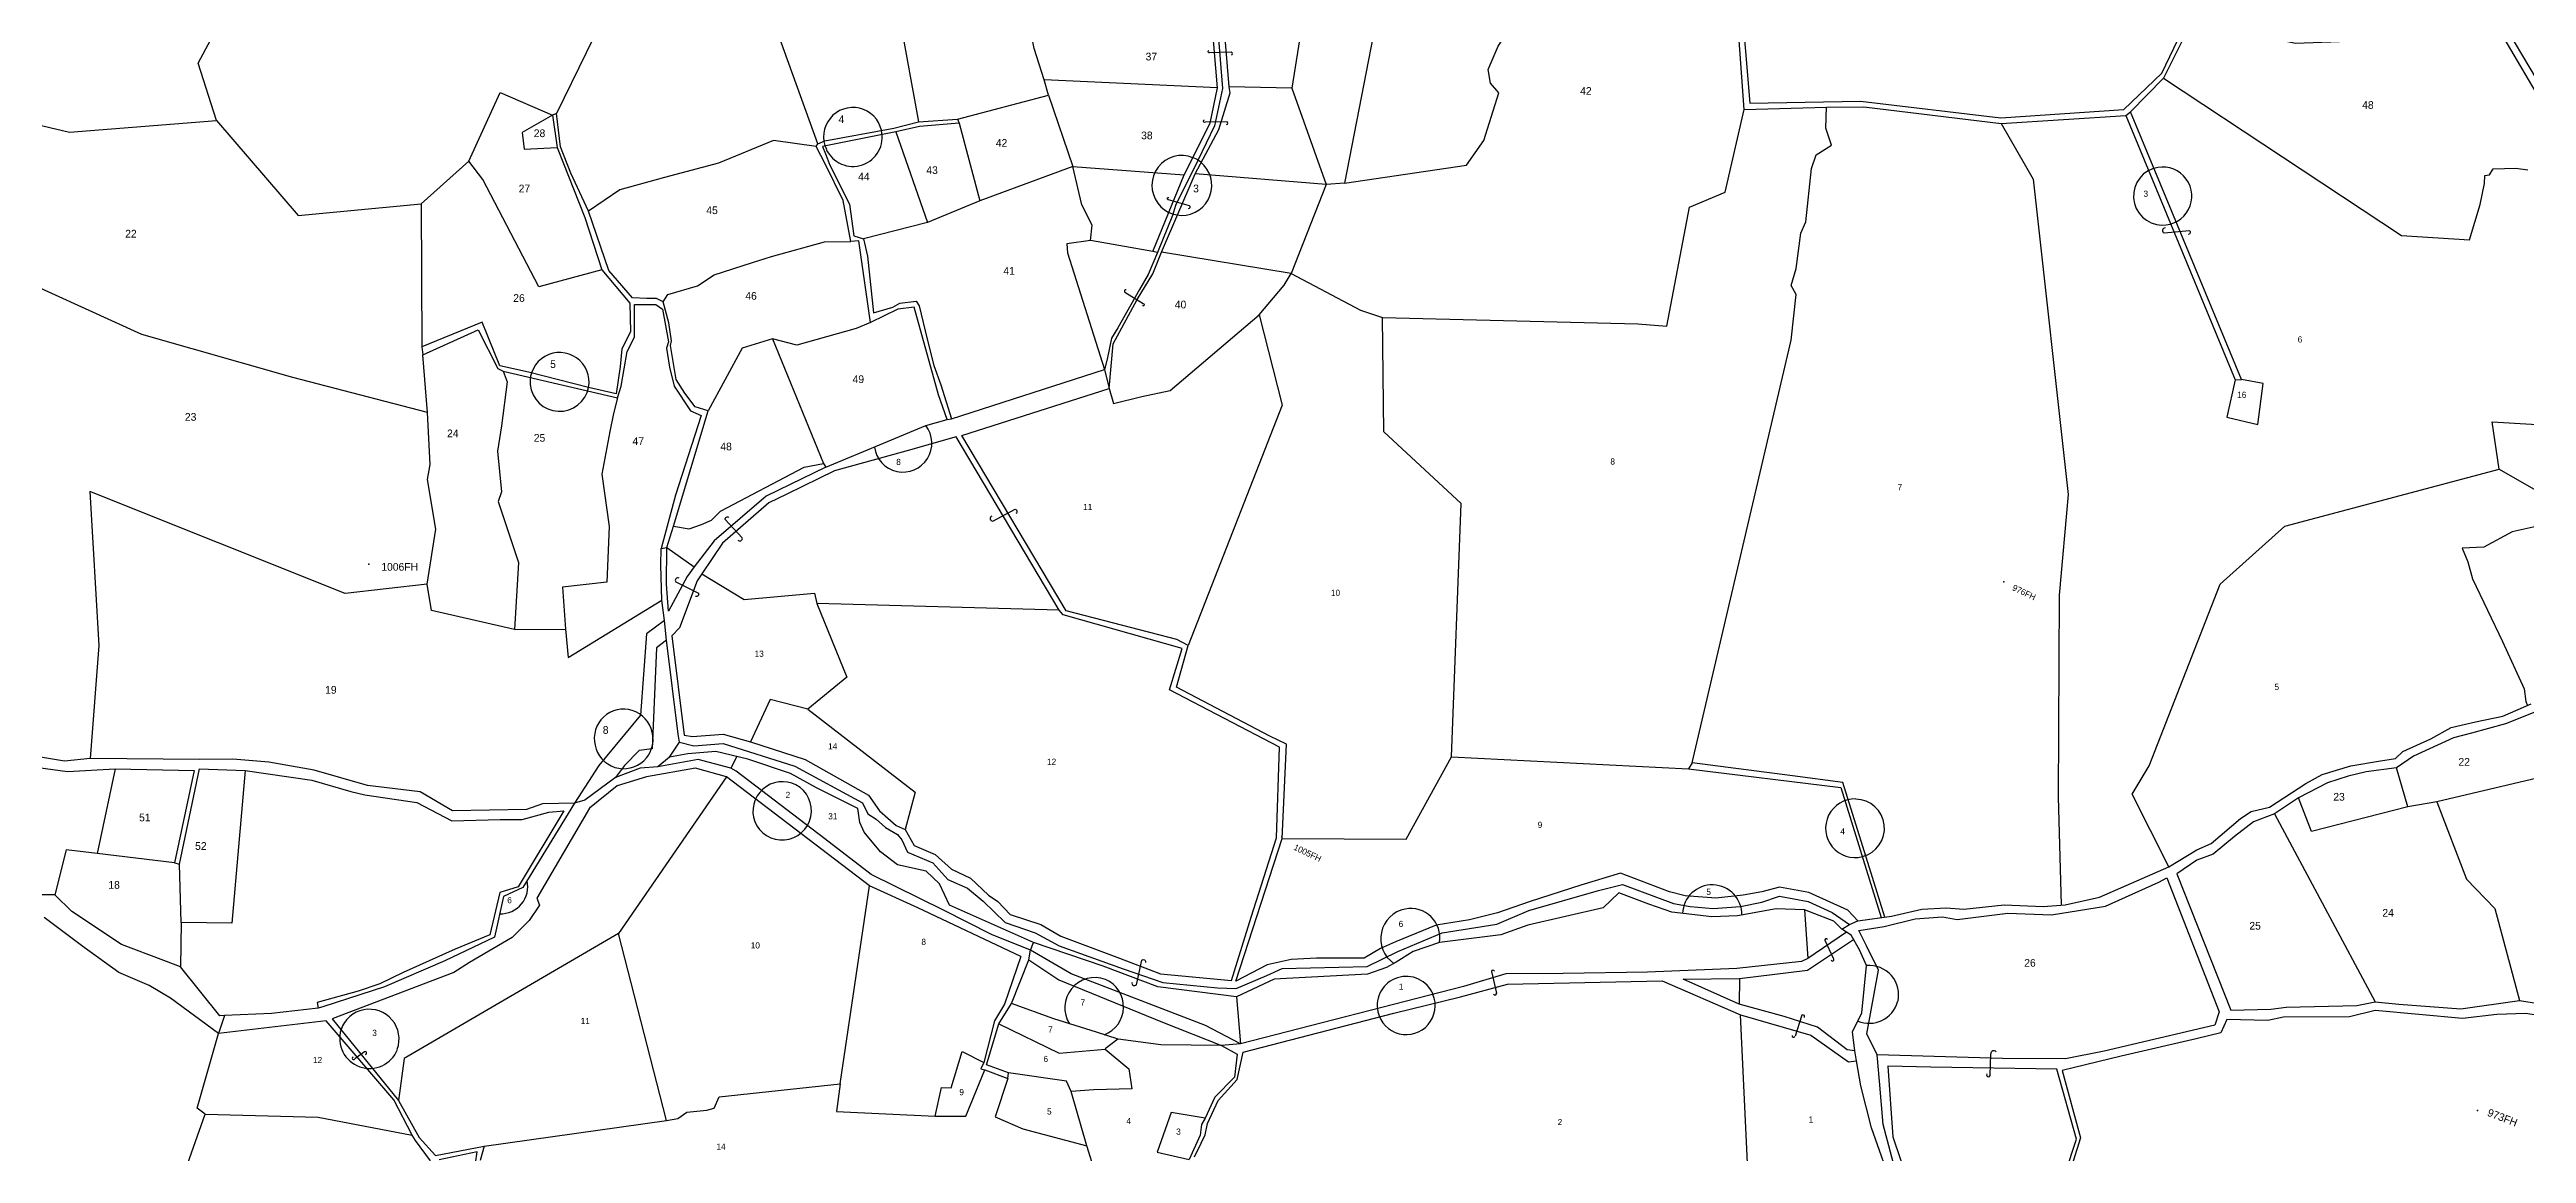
# Model space of a CAD drawing. Extents: x 149058 to 155632, y 177514 to 180719.
# Drawn here: x 150437 to 152042, y 178799 to 179514 of the extents above; entities that cross this region are included whole.
import ezdxf

# ---------------------------------------------------------------- set-up
doc = ezdxf.new("R2010")
doc.units = 0
doc.header["$MEASUREMENT"] = 0
for name, color, linetype in [('BORDER-B', 3, 'CONTINUOUS'), ('LINK', 4, 'CONTINUOUS'), ('NO', 1, 'CONTINUOUS'), ('PARCEL', 6, 'CONTINUOUS'), ('ROAD', 2, 'CONTINUOUS'), ('TRIG-P', 2, 'CONTINUOUS'), ('TRIG-T', 1, 'CONTINUOUS')]:
    doc.layers.add(name, color=color, linetype=linetype)

msp = doc.modelspace()

# ---------------------------------------------------------------- linework, layer by layer
at = {"layer": 'BORDER-B'}
for points in [[(151072.4, 179751.9), (151079.8, 179743), (151082.9, 179734.4), (151092.1, 179730.7), (151111.2, 179698.1), (151124.8, 179690.5), (151128.2, 179687.3), (151138.6, 179669.6), (151144.4, 179665.1), (151148.1, 179663.6), (151148.1, 179646.4), (151158.3, 179632), (151159.9, 179623.6), (151172.4, 179597.5), (151191, 179594.1), (151240.5, 179582.3), (151252, 179559.6), (151249.7, 179539.5), (151241.6, 179489.1), (151263.9, 179426.6), (151241.3, 179369)], [(151072.4, 179751.9), (151079.8, 179743), (151082.9, 179734.4), (151092.1, 179730.7), (151111.2, 179698.1), (151124.8, 179690.5), (151128.2, 179687.3), (151138.6, 179669.6), (151144.4, 179665.1), (151148.1, 179663.6), (151148.1, 179646.4), (151158.3, 179632), (151159.9, 179623.6), (151172.4, 179597.5), (151191, 179594.1), (151240.5, 179582.3), (151252, 179559.6), (151249.7, 179539.5), (151241.6, 179489.1), (151263.9, 179426.6), (151241.3, 179369)], [(151598.2, 178944.1), (151593, 178949.2), (151574, 178956.7), (151555.6, 178957.3), (151530.4, 178952.7), (151513.9, 178952), (151488, 178955.1), (151473.1, 178960.4), (151453.5, 178967.6), (151443.5, 178957.9), (151394.6, 178946.7), (151377.2, 178940.5), (151337.4, 178935.5), (151320.2, 178929.6), (151309.3, 178922.8), (151303.1, 178919.3), (151290.7, 178914.9), (151230.3, 178911.8), (151205.7, 178900.3), (151208.5, 178869.8), (151196, 178868.8), (151156.8, 178869.2), (151129.1, 178872.9), (151115.1, 178877.3), (151087.4, 178886), (151060, 178895.9), (151071.2, 178924.2), (151072.4, 178930.5), (151074.3, 178935.4), (151019.8, 178959.7), (151013.3, 178973.4), (151004.6, 178981.8), (150986, 178985.8), (150975.1, 178994.2), (150964.5, 179007), (150961.7, 179013.2), (150960.4, 179022.2), (150933.7, 179035.6), (150916.8, 179044.9), (150889.1, 179054.3), (150868.3, 179059.3), (150850.2, 179057.7), (150838.4, 179055.5), (150844.9, 179065.2), (150844, 179070.5), (150836.5, 179131.5), (150835, 179144.2), (150833.4, 179157.3), (150832.8, 179180), (150832.9, 179190.8), (150836.6, 179191.5), (150840.9, 179205.2), (150851.2, 179203.6), (150859, 179206.4), (150865.5, 179209.2), (150871.5, 179215.1), (150925.6, 179243.4), (150938.1, 179245.9), (150939.6, 179243.4), (150977, 179259), (151004.4, 179270.5), (151018.4, 179274.3), (151021.2, 179274.9), (151120.2, 179306.9), (151123.3, 179294.5), (151126.1, 179284.8), (151144.5, 179289.2), (151162.8, 179293.1), (151220.4, 179342.2), (151236.6, 179361.5), (151241.3, 179369), (151286.1, 179345.3), (151300.5, 179340.4), (151465.8, 179336.3), (151484.7, 179334.9), (151499.4, 179412), (151522.4, 179421.7), (151534.9, 179475.2), (151588.1, 179476.8), (151612.4, 179477.1), (151701.4, 179466.2), (151782.1, 179471.5), (151785.1, 179473.7), (151806.6, 179495.5), (151960.7, 179393.7), (152004.9, 179390.9), (152011.8, 179413.7), (152014.6, 179427.4), (152014.8, 179432.6), (152017.9, 179433), (152020.2, 179436.8), (152034.9, 179437.3), (152042.7, 179436.1)], [(151241.3, 179369), (151286.1, 179345.3), (151300.5, 179340.4), (151465.8, 179336.3), (151484.7, 179334.9), (151499.4, 179412), (151522.4, 179421.7), (151534.9, 179475.2), (151588.1, 179476.8), (151612.4, 179477.1), (151701.4, 179466.2), (151782.1, 179471.5), (151785.1, 179473.7), (151806.6, 179495.5), (151960.7, 179393.7), (152004.9, 179390.9), (152011.8, 179413.7), (152014.6, 179427.4), (152014.8, 179432.6), (152017.9, 179433), (152020.2, 179436.8), (152034.9, 179437.3), (152042.7, 179436.1)], [(150838.4, 179055.5), (150844.9, 179065.2), (150844, 179070.5), (150836.5, 179131.5), (150835, 179144.2), (150833.4, 179157.3), (150832.8, 179180), (150832.9, 179190.8), (150836.6, 179191.5), (150840.9, 179205.2), (150851.2, 179203.6), (150859, 179206.4), (150865.5, 179209.2), (150871.5, 179215.1), (150925.6, 179243.4), (150938.1, 179245.9), (150939.6, 179243.4), (150977, 179259), (151004.4, 179270.5), (151018.4, 179274.3), (151021.2, 179274.9), (151120.2, 179306.9), (151123.3, 179294.5), (151126.1, 179284.8), (151144.5, 179289.2), (151162.8, 179293.1), (151220.4, 179342.2), (151236.6, 179361.5), (151241.3, 179369)], [(151631.7, 178774.4), (151617.4, 178815.3), (151610.5, 178842.5), (151607.5, 178858.8), (151606.6, 178865.2), (151605.1, 178877.5), (151611, 178889.9), (151614, 178920.5), (151609.5, 178930.8), (151604.1, 178940.2), (151598.2, 178944.1), (151603.1, 178947.1), (151608.5, 178949.6), (151630.3, 178952.5), (151650, 178957), (151665.8, 178958), (151677.2, 178957), (151703.3, 178959.9), (151728.5, 178958.9), (151742.8, 178959.9), (151765, 178964.9), (151810, 178984.6), (151828.2, 178995.5), (151837.5, 178999.7), (151856.4, 179015.8), (151863.3, 179020.3), (151875.3, 179023.1), (151898.7, 179038.5), (151909.4, 179044.4), (151928, 179049.9), (151945.9, 179053), (151956.9, 179054.7), (151961.7, 179059.2), (151979.9, 179067.4), (151993, 179074.7), (152008.8, 179078.4), (152026.4, 179082.2), (152044.9, 179090.1)], [(151598.2, 178944.1), (151603.1, 178947.1), (151608.5, 178949.6), (151630.3, 178952.5), (151650, 178957), (151665.8, 178958), (151677.2, 178957), (151703.3, 178959.9), (151728.5, 178958.9), (151742.8, 178959.9), (151765, 178964.9), (151810, 178984.6), (151828.2, 178995.5), (151837.5, 178999.7), (151856.4, 179015.8), (151863.3, 179020.3), (151875.3, 179023.1), (151898.7, 179038.5), (151909.4, 179044.4), (151928, 179049.9), (151945.9, 179053), (151956.9, 179054.7), (151961.7, 179059.2), (151979.9, 179067.4), (151993, 179074.7), (152008.8, 179078.4), (152026.4, 179082.2), (152044.9, 179090.1)], [(150838.4, 179055.5), (150830.7, 179049.4), (150819.4, 179048.5), (150803.4, 179042.4), (150783.4, 179027.6), (150776.7, 179025.7), (150743.3, 178971.1), (150730.7, 178965.3), (150725, 178939), (150692.8, 178923.5), (150653.6, 178906.8), (150614.4, 178894), (150610.7, 178893), (150580.5, 178889.4), (150549.9, 178888.2), (150546.1, 178876.6), (150514.9, 178899.4), (150501.1, 178907.7), (150481.5, 178916.1), (150459, 178932.2), (150433, 178951.7)], [(150838.4, 179055.5), (150830.7, 179049.4), (150819.4, 179048.5), (150803.4, 179042.4), (150783.4, 179027.6), (150776.7, 179025.7), (150743.3, 178971.1), (150730.7, 178965.3), (150725, 178939), (150692.8, 178923.5), (150653.6, 178906.8), (150614.4, 178894), (150610.7, 178893), (150580.5, 178889.4), (150549.9, 178888.2), (150546.1, 178876.6)], [(151598.2, 178944.1), (151593, 178949.2), (151574, 178956.7), (151555.6, 178957.3), (151530.4, 178952.7), (151513.9, 178952), (151488, 178955.1), (151473.1, 178960.4), (151453.5, 178967.6), (151443.5, 178957.9), (151394.6, 178946.7), (151377.2, 178940.5), (151337.4, 178935.5), (151320.2, 178929.6), (151309.3, 178922.8), (151303.1, 178919.3), (151290.7, 178914.9), (151230.3, 178911.8), (151205.7, 178900.3), (151208.5, 178869.8), (151196, 178868.8), (151156.8, 178869.2), (151129.1, 178872.9), (151115.1, 178877.3), (151087.4, 178886), (151060, 178895.9), (151071.2, 178924.2), (151072.4, 178930.5), (151074.3, 178935.4), (151019.8, 178959.7), (151013.3, 178973.4), (151004.6, 178981.8), (150986, 178985.8), (150975.1, 178994.2), (150964.5, 179007), (150961.7, 179013.2), (150960.4, 179022.2), (150933.7, 179035.6), (150916.8, 179044.9), (150889.1, 179054.3), (150868.3, 179059.3), (150850.2, 179057.7), (150838.4, 179055.5)], [(150546.1, 178876.6), (150546.1, 178876.6), (150514.9, 178899.4), (150501.1, 178907.7), (150481.5, 178916.1), (150459, 178932.2), (150433, 178951.7)], [(151640.1, 178673.7), (151640.1, 178673.7), (151639.1, 178715.6), (151635.7, 178731.9), (151631.7, 178774.4), (151617.4, 178815.3), (151610.5, 178842.5), (151607.5, 178858.8), (151606.6, 178865.2), (151605.1, 178877.5), (151611, 178889.9), (151614, 178920.5), (151609.5, 178930.8), (151604.1, 178940.2), (151598.2, 178944.1)], [(150423.4, 178631.4), (150458.9, 178728), (150470.7, 178759.5), (150513.4, 178756.4), (150537.5, 178824.3), (150532.2, 178828.2), (150546.1, 178876.6)], [(150423.4, 178631.4), (150458.9, 178728), (150470.7, 178759.5), (150513.4, 178756.4), (150537.5, 178824.3), (150532.2, 178828.2), (150546.1, 178876.6)]]:
    msp.add_lwpolyline(points, dxfattribs=at)
at = {"layer": 'LINK'}
for points in [[(151202.5, 179510.5, 0.878835), (151202.4, 179512.4), (151188.4, 179512, -1.164949), (151188.1, 179513.5)], [(151199.4, 179465.5, 0.878835), (151199.3, 179467.3), (151185.4, 179467, -1.164949), (151185, 179468.5)], [(151174.8, 179411.2, 0.878835), (151175.3, 179412.9), (151161.8, 179416.7, -1.164949), (151162, 179418.3)], [(151807.6, 179398.5, 0.831026), (151806.9, 179395.3), (151823.3, 179396.9, -0.692977), (151822.6, 179394.2)], [(151134.4, 179358.5, 0.878835), (151133.5, 179356.9), (151145.4, 179349.6, -1.164949), (151144.8, 179348.1)], [(150882.6, 179196.3, 0.831026), (150885.5, 179197.7), (150874.4, 179209.7, -0.692977), (150876.9, 179210.9)], [(151047.2, 179211.8, 0.831026), (151047.8, 179208.6), (151062.3, 179216.3, -0.692977), (151062.8, 179213.5)], [(150844.6, 179171.5, 0.831026), (150842.4, 179169.1), (150857.1, 179161.8, -0.692977), (150855.1, 179159.8)], [(151138.1, 178909.6, 0.831026), (151140.9, 178908.1), (151144.5, 178924.1, -0.692977), (151146.8, 178922.6)]]:
    msp.add_lwpolyline(points, format="xyb", dxfattribs=at)
for points in [[(151592.6, 178925), (151587.2, 178936.7)], [(151371, 178916.6), (151374.3, 178902.7)], [(151571.9, 178887.8), (151567.8, 178874.7)], [(150640.7, 178864.7), (150634.4, 178860.1)], [(151694.2, 178849.2), (151694.7, 178863.3)]]:
    msp.add_lwpolyline(points, dxfattribs=at)
for centre, radius, start, end in [((151588, 178937), 0.967, 31.5894, 207.8647), ((151372.1, 178916.5), 1.05, 22.4069, 171.833), ((151592, 178924.4), 0.933, 209.1442, 43.962), ((151373.3, 178902.6), 1.09, 218.2609, 17.8494), ((151572.9, 178887.5), 1.07, 327.4948, 163.461), ((151566.8, 178875), 0.979, 167.3781, 334.9977), ((150633.7, 178860.5), 0.921, 119.6494, 321.0201), ((150641.2, 178863.9), 0.917, 274.4259, 124.1803), ((151696.5, 178863.5), 1.84, 33.6146, 186.6311), ((151693.1, 178849.6), 1.21, 144.0178, 340.4994)]:
    msp.add_arc(centre, radius, start, end, dxfattribs=at)
at = {"layer": 'PARCEL'}
for points in [[(151025, 179469.1), (151083.9, 179484.6), (151081.2, 179494.5), (151074.7, 179514.8), (151071.9, 179528.8), (151070.5, 179545), (151060.6, 179544.3), (151038.3, 179623.9), (151011.5, 179645.8), (151020.8, 179674.7), (151022.1, 179692.2), (150940.8, 179710.3), (150918.5, 179712.7), (150908, 179721.6)], [(150940.8, 179710.3), (150953.2, 179624.6), (150929.8, 179613.9), (150939.4, 179577.9), (150979.2, 179580), (150999.8, 179467.2)], [(151334, 179696.6), (151336.2, 179630), (151324, 179592.9), (151308.4, 179595.4), (151275.7, 179427.5), (151263.9, 179426.6)], [(150544.8, 179468.1), (150532.9, 179505.4), (150544.3, 179526.7), (150519, 179609.6), (150459.6, 179642.8)], [(150934.5, 179453.1), (150872.5, 179624.9), (150808.1, 179614.3), (150799.4, 179569.3), (150794.7, 179562.2), (150789.6, 179522.7), (150784.4, 179512), (150765.2, 179472.6)], [(151275.7, 179427.5), (151354.8, 179439.2), (151366, 179455.3), (151375.8, 179486.1), (151370.4, 179492.4), (151368.9, 179501.2), (151375.3, 179516.3), (151387, 179533.9), (151392.4, 179555.9), (151397.2, 179573)], [(150708.2, 179441.8), (150728.7, 179486.4), (150762.6, 179471.7), (150742.9, 179460.3), (150744.1, 179449.6), (150765.6, 179450.6)], [(151083.9, 179484.6), (151099.7, 179438.3), (151039.5, 179416), (151005.5, 179402.1), (150964, 179391.4)], [(151193.5, 179489.4), (151081.2, 179494.5)], [(151241.6, 179489.1), (151201.1, 179489.9)], [(150375.1, 179425.1), (150392.9, 179474.1), (150449.4, 179460.5), (150544.8, 179468.1), (150597.7, 179406.5), (150677.5, 179414.1), (150677.9, 179321.5)], [(151026, 179466.5), (151039.5, 179416)], [(151501, 179051.9), (151565.3, 179325.9), (151568.5, 179355.4), (151565.3, 179361.2), (151568.5, 179372.2), (151571.6, 179395.2), (151574.7, 179402.5), (151578.4, 179437), (151581.5, 179445.9), (151591.5, 179452.1), (151587.8, 179463.1), (151588.1, 179476.8)], [(151701.4, 179466.2), (151722.2, 179430.2), (151744.7, 179225.9), (151738.9, 179160.5), (151738.2, 179029.6), (151740.2, 178959.8)], [(150933.5, 179451.4), (150905.8, 179455.3), (150870, 179440.6), (150835.2, 179431.3), (150806.2, 179423.2), (150785.9, 179409.5)], [(150985, 179460.9), (151005.5, 179402.1)], [(150794.4, 179371.4), (150753.6, 179360.4), (150717.3, 179429.9), (150708.2, 179441.8), (150677.5, 179414.1)], [(151151.5, 179383.2), (151111.1, 179390.3), (151112.3, 179400.4), (151105.6, 179413.5), (151099.7, 179438.3), (151171.9, 179432.9)], [(151263.9, 179426.6), (151179, 179433.6)], [(150681.6, 179279), (150594.2, 179301.6), (150496.3, 179329.4), (150369.6, 179387.2)], [(150834.2, 179350.7), (150837.2, 179355.4), (150856.6, 179361.1), (150867.3, 179368.1), (150892.1, 179376.1), (150904.5, 179380.1), (150938.9, 179389.5), (150955.8, 179389.7)], [(151111.1, 179390.3), (151095.9, 179388.2), (151096.3, 179382.4), (151120.2, 179306.9)], [(151241.3, 179369), (151157.2, 179382.9)], [(152024.2, 179242.3), (152019.6, 179272.8), (152092.4, 179268.5), (152132.4, 179258.2), (152169.7, 179297.4), (152179, 179331.3), (152174, 179344), (152173.5, 179353.8)], [(150968.6, 179337.3), (150959.3, 179333.3), (150920.8, 179322.6), (150905.1, 179326.6), (150885.4, 179320.6), (150863.4, 179280)], [(151220.4, 179342.2), (151235.5, 179283.6), (151174.4, 179128)], [(151235.5, 179002.8), (151315.8, 179002.5), (151345.1, 179055.8), (151351.4, 179219.9), (151301.2, 179266.4), (151300.5, 179340.4)], [(150905.1, 179326.6), (150938.1, 179245.9)], [(150737.8, 179138.3), (150684, 179150.6), (150681.3, 179167.7), (150687, 179203.4), (150681.6, 179235.5), (150683.3, 179245.2), (150681.6, 179279), (150678.4, 179316.4)], [(150730.5, 179305.8), (150733.1, 179298.7), (150729.4, 179270.3), (150726.8, 179253.9), (150729.4, 179227.5), (150727.4, 179221.2), (150740.5, 179181.7), (150737.8, 179138.3), (150770.9, 179138.6)], [(150804.6, 179288.4), (150802, 179278.3), (150799.7, 179266.6), (150794.6, 179238.9), (150799.3, 179205.1), (150797.7, 179169), (150768.9, 179165.7), (150770.9, 179138.6), (150772.6, 179120.2), (150833.4, 179157.3)], [(151853.1, 179300), (151847.6, 179275.9), (151867.8, 179271.1), (151871.1, 179297.8), (151857.1, 179300.4)], [(151810, 178984.6), (151786.3, 179031.7), (151797.3, 179050), (151843.3, 179167.6), (151885.1, 179205.2), (152024.2, 179242.3), (152066, 179218.3), (152067.5, 179208.3), (152054, 179206.3), (152032.5, 179201.6), (152014.2, 179191.6), (152000.1, 179191.1), (152003.8, 179182.2), (152006.9, 179171.2), (152026.2, 179130.5), (152040.2, 179099.9), (152041.3, 179091.7), (152042.5, 179089.1)], [(150681.3, 179167.7), (150628.1, 179161.7), (150462.6, 179227.7), (150468.6, 179127.9), (150462.9, 179054.8)], [(150836.6, 179191.5), (150854.3, 179178.9)], [(150859.4, 179174.3), (150886.8, 179157.7), (150932.3, 179161.9), (150933.9, 179155.1), (150953.2, 179107.5), (150928.1, 179086.6), (150903.5, 179092.9), (150890.8, 179065.5)], [(151090.9, 179150.9), (150933.9, 179155.1)], [(150928.1, 179086.6), (150997.6, 179032.8), (150991, 179008.6)], [(150479, 179048.1), (150467.4, 178993.2)], [(150563.4, 179047), (150554.7, 178948.1), (150521.9, 178948.4), (150520.8, 178986.3)], [(150881.9, 179056), (150878, 179048.5)], [(151345.1, 179055.8), (151498.8, 179048)], [(152052.4, 179042.9), (151983.7, 179026.6), (151964.9, 179023.3), (151957.6, 179048.7)], [(150875.2, 179042.9), (150805.2, 178941.4), (150666.5, 178860.4), (150662.8, 178833.1)], [(151964.9, 179023.3), (151902.4, 179007.5), (151894.1, 179029.3)], [(151878.5, 179018.8), (151943.7, 178897.1)], [(151983.7, 179026.6), (152002.9, 178976.6), (152021.2, 178957.5), (152037.3, 178897.8)], [(150517.5, 178987.1), (150467.4, 178993.2), (150447.4, 178995.6), (150440.1, 178966.3)], [(150836.5, 178820.2), (150843.7, 178821.5), (150849.5, 178825.5), (150862.5, 178826.9), (150867.4, 178828.2), (150870.6, 178835.4), (150948.9, 178843.9), (150968, 178972.2)], [(151574, 178956.7), (151576, 178925.2)], [(150521.9, 178948.4), (150521.4, 178919.7)], [(150718.2, 178803.4), (150836.5, 178820.2), (150805.2, 178941.4)], [(151531.7, 178912.2), (151531.5, 178895.5)], [(151338, 178703.7), (151336.9, 178724), (151421, 178753.8), (151509, 178704.8), (151546.3, 178677.5), (151538.4, 178760.4), (151532.5, 178888.6)], [(151051.8, 178882.8), (151090.9, 178863.8), (151120.6, 178866.4), (151136, 178853.5), (151137.9, 178840.7), (151113.3, 178840), (151098.6, 178838.9), (151095.7, 178845.5), (151058.1, 178850.9)], [(151128.9, 178872.9), (151120.7, 178866.5)], [(150948.9, 178843.9), (150946.6, 178826), (151010.6, 178822.9), (151014.6, 178841.6), (151020.9, 178841.2), (151028.1, 178864.9), (151042, 178857.6)], [(151010.6, 178822.9), (151030.3, 178822.9), (151042.7, 178853)], [(151057.7, 178847.4), (151049.4, 178822.4), (151067.4, 178814.7), (151108.9, 178803.7), (151098.6, 178838.9)], [(150537.5, 178824.3), (150610.7, 178822.2), (150671.6, 178810.7)], [(151185.4, 178821.6), (151163.5, 178825.3), (151154.4, 178799.6), (151175.2, 178794.9)], [(151159.7, 178767.2), (151117.7, 178775.4), (151108.9, 178803.7)]]:
    msp.add_lwpolyline(points, dxfattribs=at)
for centre, radius, start, end in [((150957.2, 179457.6), 19, 12.7597, 205.075), ((150957.2, 179457.4), 19, 204.7014, 13.1333), ((151170.3, 179426.2), 19.3, 67.8584, 216.9182), ((151170.4, 179426.1), 19.4, 216.4446, 68.3321), ((151805.9, 179419.2), 18.8, 99.3543, 268.7611), ((151806.1, 179419.2), 18.8, 268.3115, 99.8039), ((150767.1, 179298.7), 19.1, 349.5285, 185.0999), ((150767.1, 179298.9), 19.2, 185.7102, 348.9181), ((150989.7, 179259), 18.7, 187.514, 38.0126), ((150808.6, 179067.7), 19, 4.7754, 185.7085), ((150808.7, 179067.1), 19, 183.9955, 6.4884), ((150911.5, 179020.6), 19.1, 62.5764, 200.5775), ((150911.3, 179020.9), 19, 201.489, 61.665), ((151606.6, 179009.5), 19, 88.2513, 284.7634), ((151606.8, 179009.5), 18.9, 284.1298, 88.8848), ((150729, 178971.6), 17.5, 267.7611, 13.0837), ((151514.1, 178953.6), 19.2, 358.6256, 178.0134), ((151318.8, 178938), 19.5, 100.8419, 235.5596), ((151318.7, 178938.6), 18.9, 350.6078, 100.7727), ((151615.9, 178901.6), 19, 345.7732, 95.7412), ((151114.1, 178893.2), 19.6, 69.6219, 212.4591), ((151113.2, 178893.8), 19.4, 290.6468, 66.4769), ((151315.8, 178894.7), 18.8, 22.479, 192.5839), ((151315.8, 178894.6), 18.8, 192.3746, 22.6883), ((150643.8, 178872.9), 19.3, 339.8157, 161.4536), ((151615.8, 178902.3), 19.2, 247.4448, 343.7052), ((150644, 178873.3), 19.4, 162.9569, 338.3125)]:
    msp.add_arc(centre, radius, start, end, dxfattribs=at)
at = {"layer": 'ROAD'}
for points in [[(151154.5, 179382.6), (151151.5, 179383.2), (151171.9, 179432.9), (151188.8, 179466.4), (151193.5, 179489.4), (151190, 179530.2), (151172.8, 179582.9), (151169.3, 179598), (151156.8, 179625.2), (151155.3, 179630.3), (151152.4, 179636.5), (151145.3, 179646.3), (151144.4, 179661.8), (151148.1, 179663.6)], [(151172.4, 179597.5), (151176.5, 179586), (151188.6, 179546.1), (151193.3, 179531.8), (151196.8, 179489), (151191.5, 179464.8), (151180.8, 179442.3), (151166.2, 179413), (151164.4, 179406.6), (151154.5, 179382.6), (151148.5, 179368.4), (151142.9, 179358.6), (151129, 179333.8), (151124.8, 179327.2), (151121.9, 179313.6), (151120.2, 179306.9)], [(151123.3, 179294.5), (151125.8, 179323.4), (151141.5, 179352.2), (151151.5, 179368.7), (151157.2, 179382.9), (151179, 179433.6), (151194.3, 179462.4), (151201.8, 179486), (151201.1, 179489.9), (151197.5, 179532), (151191, 179594.1)], [(151534.9, 179475.2), (151526.1, 179595.1)], [(151532.7, 179549.1), (151538.5, 179479.3), (151610.3, 179480.6), (151701.2, 179469.8), (151780.8, 179475.3), (151805.5, 179498.8), (151823.5, 179536.3)], [(152070.9, 179447.5), (152024.5, 179526.3), (151992.9, 179531.5), (151960.5, 179520.7), (151892.1, 179518.1), (151825, 179532.4), (151806.6, 179495.5)], [(152177, 179367.4), (152073.9, 179451.9), (152029.3, 179527.2)], [(150840.9, 179205.2), (150863.4, 179280), (150854.9, 179282.5), (150848.2, 179291.4), (150842.7, 179300.3), (150838.9, 179322.3), (150839.7, 179325.3), (150838, 179337.1), (150834.2, 179350.7), (150830, 179352.8), (150823.6, 179352.8), (150814.3, 179353.2), (150799.1, 179371), (150785.9, 179409.5), (150774.5, 179434.1), (150767.7, 179451), (150765.2, 179472.6), (150762.6, 179471.7), (150765.6, 179450.6), (150783.4, 179405.3), (150794.4, 179371.4), (150812.6, 179349.8), (150813, 179331.2), (150807.5, 179320.2), (150806.3, 179308.8), (150803.7, 179291), (150785.9, 179295.2), (150747, 179305), (150728.3, 179309.2), (150716.9, 179337.5), (150677.9, 179321.5), (150678.4, 179316.4), (150714.4, 179332.5), (150727.1, 179307.5), (150730.5, 179305.8), (150804.6, 179288.4), (150807.1, 179296.1), (150810.9, 179318.5), (150815.6, 179327.8), (150815.6, 179349), (150829.5, 179349), (150833.8, 179346), (150837.6, 179324.8), (150836.3, 179320.6), (150838.4, 179308.3), (150841.4, 179296.1), (150852, 179280), (150858.8, 179277), (150842.2, 179225.4), (150832.9, 179190.8)], [(151018.4, 179274.3), (151012.6, 179290.3), (150996.8, 179347.1), (150986.3, 179345.8), (150968.6, 179337.3), (150961.1, 179390.1), (150955.8, 179389.7), (150950.9, 179416.3), (150939.4, 179439.6), (150933.5, 179451.4), (150934.5, 179453.1), (150939.1, 179455), (150983.7, 179463.2), (150999.8, 179467.2), (151025, 179469.1), (151026, 179466.5), (151000.4, 179464.2), (150985, 179460.9), (150937.4, 179451.4), (150939.4, 179446.5), (150942.3, 179439.3), (150955.1, 179414), (150957.8, 179393.4), (150964, 179391.4), (150966.6, 179380.2), (150970.6, 179343.5), (150983, 179347.1), (150987.6, 179349.7), (150998.1, 179351), (151000.1, 179348.1), (151005.4, 179326.4), (151009.6, 179309.4), (151014.2, 179296.9), (151021.2, 179274.9)], [(151782.1, 179471.5), (151853.1, 179300), (151857.1, 179300.4), (151785.1, 179473.7)], [(151608.5, 178949.6), (151601.9, 178956.4), (151576.7, 178967.9), (151557.7, 178971.4), (151546.2, 178968.3), (151534.2, 178966.1), (151516.5, 178964.3), (151496.6, 178965.7), (151486.4, 178968.3), (151454.6, 178980.3), (151428.9, 178972.7), (151396.1, 178962.1), (151374.9, 178954.6), (151356.7, 178950.2), (151335.1, 178946.6), (151308.9, 178936), (151299.2, 178931.6), (151288.6, 178925.4), (151257.6, 178925.4), (151241.2, 178924.5), (151225.7, 178921), (151205.4, 178910.4), (151235.5, 179002.8), (151238.1, 179063.9), (151227.5, 179069.2), (151166.9, 179101), (151174.4, 179128), (151167.1, 179131.8), (151095.4, 179150.4), (151027.7, 179264.1), (151123.3, 179294.5)], [(151202.6, 178910.8), (151215.4, 178951.9), (151231.8, 179003.2), (151233.6, 179062.1), (151162.3, 179099.2), (151170.5, 179126.1), (151093.5, 179147.8), (151090.9, 179150.9), (151024.1, 179263.2), (150993.1, 179254.4), (150945.3, 179241.1), (150914.3, 179226.1), (150902.8, 179220.3), (150872.7, 179194.2), (150859.4, 179174.3), (150856.3, 179169.9), (150844.8, 179139.4), (150839.9, 179134.1), (150847.9, 179069.9), (150853.2, 179069), (150873.1, 179070.4), (150890.8, 179065.5), (150926.2, 179054), (150967.4, 179031), (150974.5, 179020.8), (150985.3, 179011.2), (150991, 179008.6), (150996.8, 178998.4), (151010.5, 178992.6), (151021.1, 178982.9), (151033.5, 178977.2), (151045, 178966.1), (151051.2, 178962.1), (151059.2, 178953.7), (151079.1, 178947.1), (151091.9, 178939.6), (151130, 178925.4), (151156.5, 178915.2), (151202.6, 178910.8)], [(150939.6, 179243.4), (150901, 179224.7), (150867.2, 179195.8), (150854.3, 179178.9), (150849.9, 179172.6), (150837.7, 179150.1), (150836.4, 179167.6), (150836.6, 179191.5)], [(150835, 179144.2), (150823.4, 179135.4), (150819.6, 179082.8), (150792.5, 179050.1), (150776.7, 179025.7), (150756, 179025.4), (150745.6, 179021.6), (150697.7, 179020.7), (150676.8, 179033), (150642.7, 179037.3), (150608.1, 179047.2), (150578.7, 179052.4), (150555.4, 179054.3), (150534, 179054.1), (150462.9, 179054.8), (150446.3, 179053), (150430.8, 179055.5)], [(150836.5, 179131.5), (150830, 179126.4), (150827.2, 179061), (150818.6, 179060), (150809.1, 179050.1), (150803.4, 179042.4)], [(152048.3, 179085.2), (152028.2, 179077.1), (152006.2, 179071.2), (151994.4, 179068), (151968.6, 179056.2), (151957.6, 179048.7), (151937.8, 179046), (151926.2, 179043.3), (151912.9, 179039), (151894.1, 179029.3), (151878.5, 179018.8), (151864.8, 179013.7), (151852.5, 179004.1), (151838.8, 178992.8), (151828.1, 178988.8), (151815.2, 178979.9), (151850.1, 178891.7), (151876.1, 178892.2), (151886, 178893.6), (151931.9, 178894.7), (151943.7, 178897.1), (151959, 178895.5), (151999.2, 178892.4), (152037.3, 178897.8), (152131.5, 178883)], [(150844.9, 179065.2), (150854.1, 179063), (150873.1, 179064.4), (150919.6, 179049.8), (150963.4, 179025.9), (150966.9, 179018.8), (150972.2, 179015.3), (150978.4, 179010), (150986, 179005.5), (150989, 179002), (150992.6, 178994), (151009, 178987), (151018.7, 178976.3), (151031.5, 178970.6), (151041.7, 178962.2), (151055.9, 178948.5), (151075.4, 178941.8), (151090.8, 178933.4), (151132.4, 178918.4), (151158.1, 178909.5), (151193.5, 178906), (151205.5, 178905.6), (151225.4, 178914), (151235.5, 178918.7), (151290.4, 178920), (151310.3, 178929.7), (151339.1, 178941.7), (151374.5, 178947.4), (151395.3, 178956.3), (151440.4, 178969.1), (151455.9, 178973.1), (151489.1, 178960.7), (151499.7, 178958.9), (151514.8, 178957.6), (151532.5, 178958.9), (151546.2, 178961.6), (151557.7, 178965.6), (151576.3, 178962), (151591.8, 178955), (151603.1, 178947.1)], [(150406.9, 179051.8), (150448.3, 179046.2), (150479, 179048.1), (150530.4, 179047), (150517.5, 178987.1), (150520.8, 178986.3), (150533.8, 179048.1), (150563.4, 179047), (150606.6, 179040.7), (150631.8, 179033.3), (150641, 179031.1), (150674.7, 179026.3), (150697.3, 179014.4), (150728.7, 179015.2), (150742.8, 179015.2), (150760.1, 179020), (150769.8, 179020.7), (150740.2, 178971.5), (150728.3, 178967.8), (150722, 178940.5), (150699.5, 178931.2), (150665.8, 178916.1), (150650.7, 178908.7), (150636.6, 178903.9), (150610, 178896.5), (150610.7, 178893)], [(151066.1, 178926.4), (150999.2, 178957.9), (150968, 178972.2), (150875.2, 179042.9), (150855.3, 179048.5), (150823.4, 179042.9), (150804.5, 179037), (150786.6, 179022.6), (150752.3, 178964.2), (150754.1, 178959.6), (150747.4, 178949.8), (150736.4, 178938.8), (150708.7, 178922.4), (150698.6, 178916.1), (150619.8, 178886), (150662.8, 178833.1), (150676.2, 178809), (150686.7, 178797.4), (150718.2, 178803.4), (150715.7, 178794.3)], [(151072.4, 178930.5), (151047.1, 178940.7), (151016, 178956.5), (150969.1, 178979.6), (150939, 179002.7), (150881.5, 179046.4), (150878, 179048.5), (150857, 179054.1), (150830.7, 179049.4)], [(151626, 178951.9), (151617.9, 178977.6), (151598.8, 179039.1), (151566.1, 179043.5), (151501, 179051.9), (151498.8, 179048), (151597.5, 179036), (151623.6, 178951.6)], [(150549.9, 178888.2), (150547, 178887.9), (150521.4, 178919.7), (150510.7, 178923.8), (150483.3, 178934.1), (150451.1, 178955.6), (150440.1, 178966.3), (150404.2, 178966.3), (150382.7, 178974.8), (150357.9, 178984.4), (150330.6, 178991.1), (150314.5, 179002.7)], [(151633.4, 178785.7), (151624.8, 178817.5), (151622.6, 178845.7), (151621, 178862.6), (151614.3, 178876.3), (151621.8, 178917.6), (151614.1, 178933.4), (151609.2, 178943.3), (151625.6, 178945.8), (151645.7, 178950.7), (151663.4, 178952), (151672.8, 178950.4), (151705.6, 178954.4), (151734, 178953.3), (151768.9, 178959), (151803.5, 178974.5), (151808.8, 178977.3), (151842.6, 178890.6), (151839.9, 178882), (151768.2, 178865.1), (151743, 178860), (151702.2, 178860.3), (151621, 178862.6)], [(151205.7, 178900.3), (151154.8, 178906.8), (151119.4, 178920.1), (151074.3, 178935.4)], [(151601.1, 178942.2), (151576, 178925.2), (151571.9, 178923.2), (151530, 178918.6), (151472.1, 178916.3), (151417.5, 178915.3), (151380.4, 178915.1), (151353, 178907), (151208.5, 178869.8)], [(151606.6, 178865.2), (151601.6, 178866), (151582.3, 178880.7), (151560.7, 178887.6), (151531.5, 178895.5), (151495.2, 178911.7), (151531.7, 178912.2), (151575.9, 178917.6), (151605.7, 178937.4)], [(151066.1, 178926.4), (151055.5, 178895.6), (151048.9, 178884.7), (151042, 178857.6), (151040.2, 178853.7), (151042.7, 178853), (151057.7, 178847.4), (151058.1, 178850.9), (151043.7, 178856.2), (151051.8, 178882.8), (151060, 178895.9)], [(151071.2, 178924.2), (151090.6, 178911.2), (151157.9, 178883.8), (151196, 178868.8)], [(151208.5, 178869.8), (151185.8, 178881.6), (151098.6, 178915.2), (151072.4, 178930.5)], [(151178.5, 178796.6), (151182.8, 178805.5), (151185.6, 178810.9), (151187.1, 178818.2), (151194, 178833), (151206.2, 178846.7), (151210.2, 178864.4), (151307.8, 178889.6), (151350.9, 178900.2), (151381.4, 178908.4), (151481.7, 178910.7), (151532.5, 178888.6), (151578, 178875.4), (151602.4, 178858.2), (151607.5, 178858.8)], [(152128.3, 178876.4), (152041.1, 178889.5), (152022.5, 178888.9), (152000.4, 178886.2), (151943.7, 178891.5), (151927.2, 178887.3), (151884.3, 178887.1), (151874.2, 178884.9), (151847.7, 178885.6), (151843.7, 178877), (151827.7, 178873.1), (151779.2, 178861.7), (151740.8, 178852.5), (151752.7, 178808.9), (151738.6, 178763.5)], [(150683.5, 178793.9), (150673.7, 178807.2), (150671.6, 178810.7), (150659.7, 178833.5), (150615.9, 178884.6), (150546.1, 178876.6)], [(151196, 178868.8), (151206.2, 178863), (151204.4, 178848.2), (151191.7, 178835.3), (151185.4, 178821.6), (151183.1, 178817.5), (151182.3, 178810.7), (151175.2, 178794.9)], [(151735.8, 178764.2), (151750.2, 178808), (151737.5, 178853.3), (151655.8, 178854.6), (151627.9, 178855.3), (151631.2, 178809.5), (151646.7, 178763.5)], [(150712.6, 178792.5), (150713.6, 178799.9), (150689.1, 178794.6)]]:
    msp.add_lwpolyline(points, dxfattribs=at)
at = {"layer": 'TRIG-P'}
for p in [(150643.4, 179180.7), (151703.1, 179169.2), (151235.2, 179003.9), (152010.1, 178826.7)]:
    msp.add_point(p, dxfattribs=at)

# ---------------------------------------------------------------- texts
at = {"layer": 'NO'}
for s, height, p in [('37', 5, (151146.9, 179507.1)), ('42', 5, (151428.5, 179484.8)), ('48', 5, (151935.3, 179475.7)), ('4', 5, (150947.9, 179466.5)), ('28', 5, (150750.4, 179457.4)), ('42', 5, (151049.8, 179451.1)), ('38', 5, (151144, 179456)), ('44', 5, (150960.6, 179429.3)), ('43', 5, (151004.8, 179433.5)), ('27', 5, (150740.6, 179421.6)), ('3', 5, (151177.7, 179421.6)), ('3', 4, (151793.6, 179418.7)), ('45', 5, (150862.2, 179407.5)), ('22', 5, (150485.6, 179392.3)), ('41', 5, (151054.7, 179368.2)), ('26', 5, (150737.1, 179350.6)), ('46', 5, (150887.5, 179352)), ('40', 5, (151165.8, 179346.4)), ('6', 4, (151893.5, 179324.3)), ('5', 5, (150761, 179307.8)), ('49', 5, (150957, 179298)), ('16', 4, (151854.3, 179288.4)), ('23', 5, (150524.3, 179273.6)), ('24', 5, (150694.2, 179262.9)), ('25', 5, (150750.4, 179260)), ('47', 5, (150814.4, 179257.9)), ('48', 5, (150871.3, 179254.4)), ('8', 4, (150985.3, 179244.9)), ('8', 4, (151448.1, 179245.2)), ('7', 4, (151634.2, 179228.5)), ('11', 4, (151106.4, 179215.7)), ('10', 4, (151267, 179160.1)), ('13', 4, (150893.5, 179120.6)), ('19', 5, (150615.2, 179096.7)), ('5', 4, (151878.5, 179099.1)), ('8', 5, (150795.1, 179070.7)), ('14', 4, (150941.1, 179060.6)), ('12', 4, (151083, 179050.6)), ('22', 5, (151997.7, 179050)), ('2', 4, (150913.6, 179029.1)), ('23', 5, (151916.6, 179027.4)), ('51', 5, (150494.6, 179014)), ('31', 4, (150941.2, 179015.3)), ('9', 4, (151401, 179009.7)), ('52', 5, (150530.9, 178995.5)), ('4', 4, (151597.1, 179005.5)), ('18', 5, (150474.7, 178970.3)), ('6', 4, (150733.2, 178960.9)), ('5', 4, (151510.3, 178966.3)), ('6', 4, (151310.9, 178945.5)), ('25', 5, (151862.2, 178943.8)), ('24', 5, (151948.4, 178952.2)), ('10', 4, (150891, 178931.6)), ('8', 4, (151001.6, 178933.9)), ('26', 5, (151716.3, 178919.8)), ('1', 4, (151311, 178904.8)), ('11', 4, (150780.8, 178882.6)), ('7', 4, (151104.7, 178894.6)), ('3', 4, (150645.7, 178874.9)), ('7', 4, (151083.7, 178877.1)), ('12', 4, (150607.3, 178857.3)), ('6', 4, (151080.7, 178858)), ('9', 4, (151026.2, 178836.5)), ('5', 4, (151083, 178824)), ('4', 4, (151134.4, 178817.8)), ('2', 4, (151413.9, 178817.1)), ('1', 4, (151576.6, 178818.8)), ('14', 4, (150868.8, 178801.2)), ('3', 4, (151166.7, 178810.9))]:
    msp.add_text(s, height=height, dxfattribs=at).set_placement(p)
at = {"layer": 'TRIG-T'}
msp.add_text('1006FH', height=5, dxfattribs=at).set_placement((150651.6, 179176.4))
for s, height, rotation, p in [('976FH', 4, 334.4562, (151708.1, 179164)), ('1005FH', 4, 334.4562, (151242.4, 178995.8)), ('973FH', 5, 338.9091, (152016, 178823.3))]:
    msp.add_text(s, height=height, rotation=rotation, dxfattribs=at).set_placement(p)

doc.saveas('drawing.dxf')
